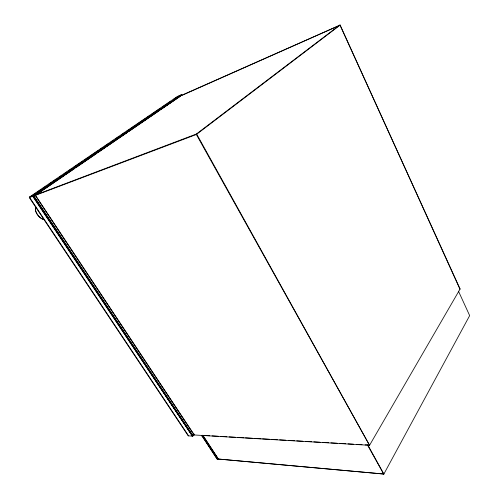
<?xml version="1.0" encoding="UTF-8"?>
<svg xmlns="http://www.w3.org/2000/svg" width="499" height="499" viewBox="0 0 499 499"><rect width="100%" height="100%" fill="white"/><g stroke="black" fill="none" stroke-linecap="round" stroke-linejoin="round"><path stroke-width="0.75" d="M201.964 435.702L217.196 459.136L217.92 459.186L202.706 435.883L201.927 435.839L202.706 435.883M202.488 435.739L217.957 459.061M188.229 435.608L188.597 435.858L29.391 197.117L177.301 96.538L180.806 94.972L181.262 95.097L33.127 196.126L192.402 436.089L188.248 435.852L29.335 197.616L29.391 197.117L32.753 195.845L33.152 196.095L192.439 435.895L193.026 435.926L33.689 195.889L192.926 435.926L194.498 434.118M177.257 96.893L177.301 96.538M181.168 95.053L32.753 195.845L32.691 196.35L192.402 436.089M194.067 434.791L194.329 434.972L35.286 195.04L196.381 134.031L196.781 134.25L369.553 445.295L196.35 134.493L196.381 134.031L339.913 24.95L460.097 288.996L369.553 445.295L194.08 434.966L35.242 195.396L181.006 95.583L340.143 25.112L459.966 289.208L459.959 288.884M365.156 444.877L367.775 444.859L383.862 474.044L218.35 459.036L202.762 435.34M33.57 195.82L33.152 196.095L181.717 94.91L33.152 196.095L29.335 197.616L35.847 193.132M43.001 190.057L35.242 195.396L196.35 134.493L340.143 25.112M44.286 189.183L53.911 182.609M55.196 181.736L64.82 175.161M66.105 174.282L74.445 168.587M75.729 167.708L85.354 161.14M86.639 160.26L96.27 153.686M97.548 152.813L105.894 147.111M107.179 146.238L116.803 139.664M118.088 138.791L127.713 132.216M128.998 131.337L148.247 118.194M149.532 117.315L159.156 110.741M160.441 109.867L179.69 96.719M37.774 191.816L40.987 189.632M42.272 188.753L46.133 186.133M48.702 184.381L51.272 182.634M53.2 181.318L56.418 179.135M59.63 176.945L61.558 175.629M64.128 173.883L66.698 172.13M68.625 170.82L71.844 168.631M73.771 167.321L82.772 161.196M84.699 159.886L87.911 157.696M89.196 156.823L98.197 150.698M100.124 149.388L103.337 147.199M104.622 146.326L108.476 143.7M111.052 141.947L113.622 140.2M115.55 138.884L118.762 136.701M121.981 134.512L124.55 132.765M126.478 131.449L129.69 129.266M130.975 128.386L134.83 125.767M136.121 124.887L145.758 118.325M147.043 117.452L150.261 115.263M151.546 114.39L160.541 108.264M162.474 106.954L165.687 104.765M166.972 103.892L170.826 101.266M173.396 99.519L176.615 97.33M181.243 95.696L339.439 25.424M192.059 436.082L192.433 435.827M369.31 445.289L369.678 445.096M383.962 473.894L383.675 474.05L367.482 445.014M177.632 96.687L181.617 94.854M217.92 459.186L217.196 459.136L201.927 435.839M458.469 291.179L469.665 315.611L383.862 474.044L218.35 459.036L202.744 435.203M203.542 435.39L209.755 435.752M212.087 435.889L218.306 436.257M220.633 436.388L226.852 436.756M229.178 436.893L235.397 437.255M237.73 437.392L243.942 437.76M245.496 437.848L252.488 438.259M254.047 438.353L261.039 438.764M262.593 438.852L269.585 439.263M271.138 439.357L277.357 439.719M279.683 439.856L285.902 440.224M288.235 440.361L294.447 440.723M296.78 440.86L302.993 441.228M305.326 441.366L311.544 441.727M313.871 441.865L320.09 442.226M322.423 442.364L328.635 442.732M330.968 442.869L337.181 443.231M339.513 443.368L345.732 443.736M348.059 443.873L353.498 444.191M356.61 444.372L362.043 444.69M43.974 219.479A7.522 3.767 51.1 0 1 37.257 214.458A7.522 3.767 51.1 0 1 36.022 207.559M44.374 219.604A7.897 3.955 51.1 0 1 37.331 214.339A7.897 3.955 51.1 0 1 36.034 207.097"/></g></svg>
